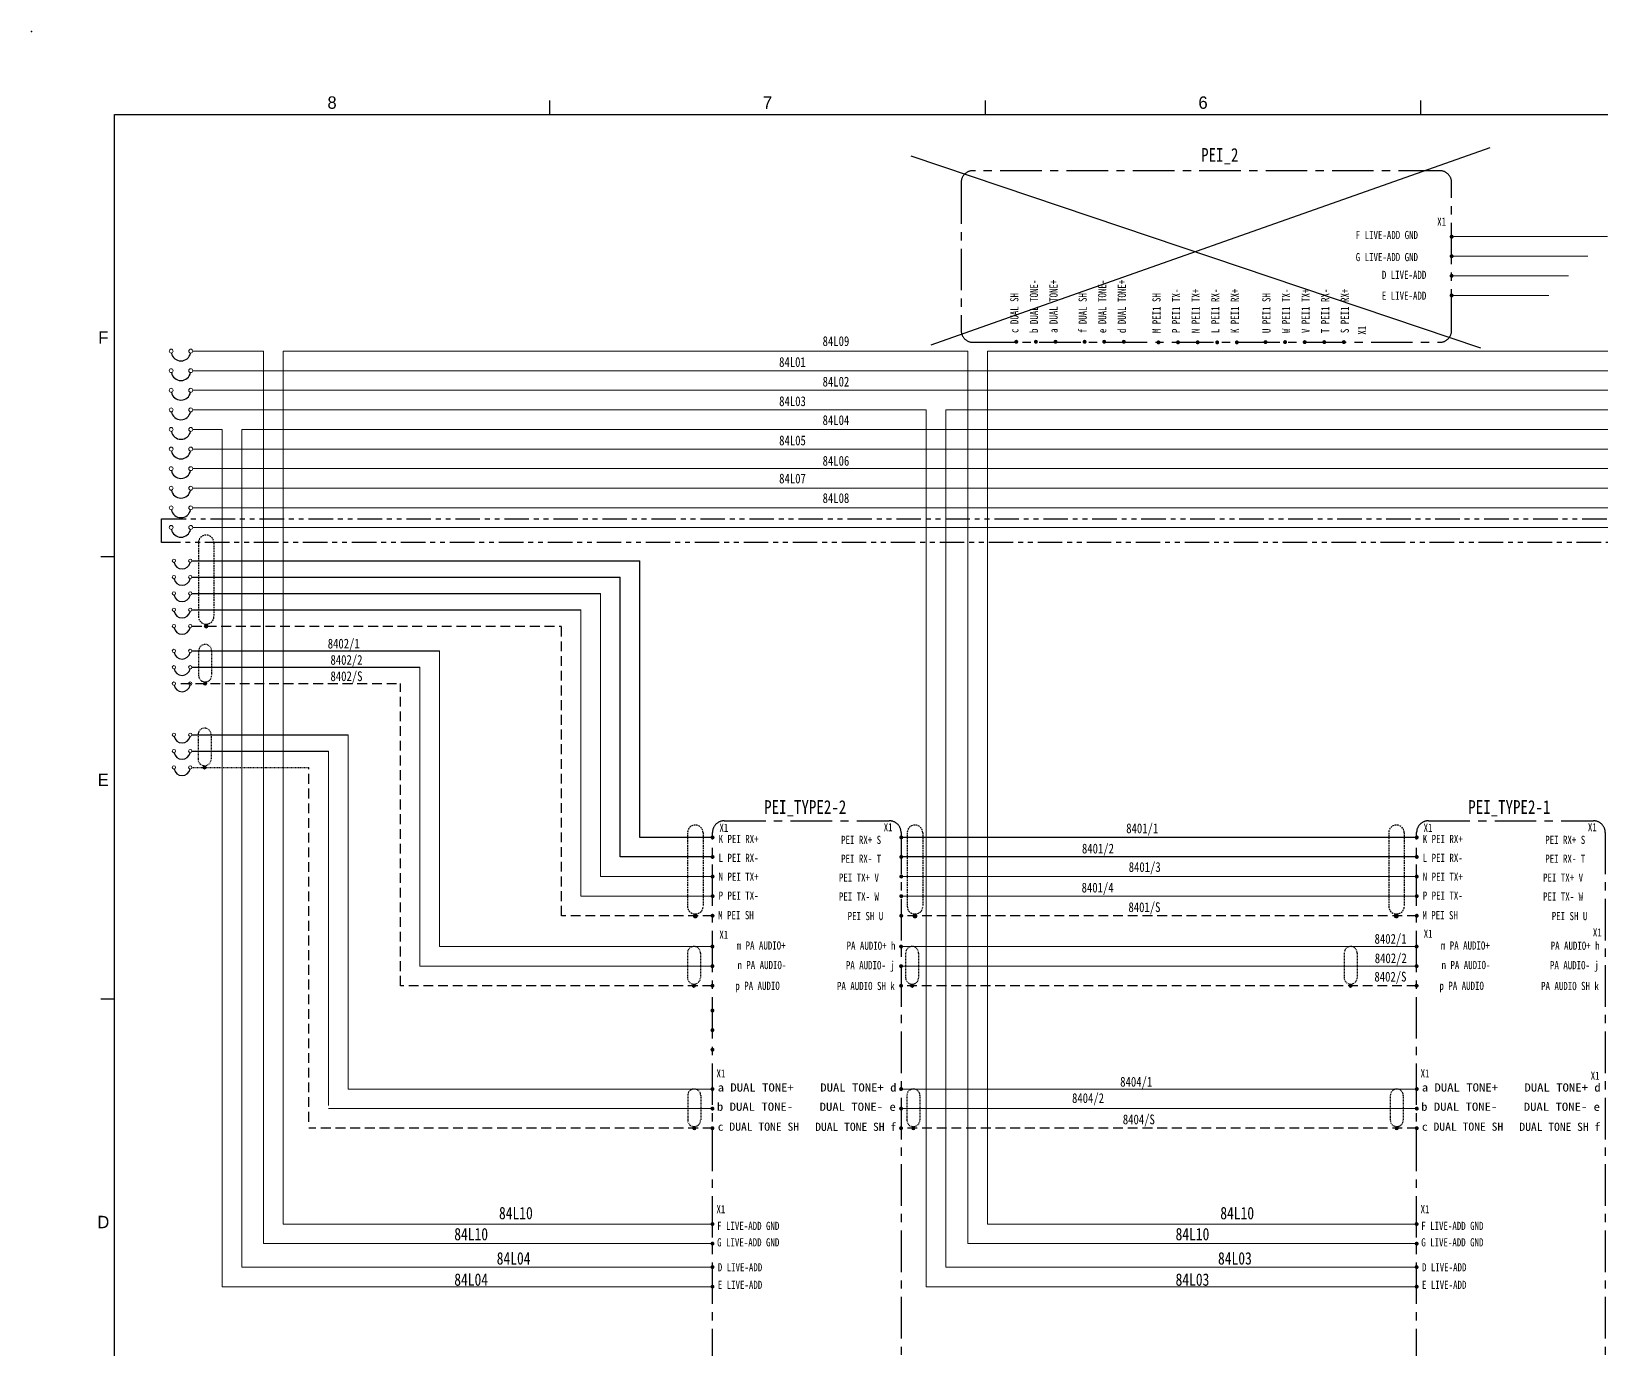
# Model space of a CAD drawing. Header units: millimetres. Extents: x 1204 to 1763, y -128 to 303.
# Drawn here: x 1204 to 1444.4, y 101.5 to 303.3 of the extents above; entities that cross this region are included whole.
import ezdxf
from ezdxf.enums import TextEntityAlignment as Align

# ---------------------------------------------------------------- set-up
doc = ezdxf.new("R2010")
doc.units = ezdxf.units.MM
for name, pattern in [('CENTER', [50.8, 31.75, -6.35, 6.35, -6.35]), ('HIDDEN', [0.375, 0.25, -0.125]), ('PHANTOM2', [1.25, 0.625, -0.125, 0.125, -0.125, 0.125, -0.125])]:
    doc.linetypes.add(name, pattern=pattern)
for name, color, linetype, lineweight in [('1', 7, 'Continuous', 15), ('7', 7, 'Continuous', 15), ('ADDRESS', 85, 'Continuous', 15), ('GND', 252, 'Continuous', 15), ('LINE', 7, 'Continuous', 15), ('TEXT', 7, 'Continuous', 15)]:
    doc.layers.add(name, color=color, linetype=linetype, lineweight=lineweight)
for name, color, linetype in [('SHIELD', 41, 'Continuous'), ('TX+', 1, 'Continuous'), ('TX-', 30, 'Continuous')]:
    doc.layers.add(name, color=color, linetype=linetype)
doc.styles.add('ROMANS', font='txt', dxfattribs={"height": 0.2})

# ---------------------------------------------------------------- blocks, each defined once
blk = doc.blocks.new('BALL')
at = {"layer": 'LINE'}
h = blk.add_hatch(color=256, dxfattribs=at)
h.paths.add_polyline_path([(203.75, 320.23, 0.41419), (203.5, 319.98), (203.75, 319.98)])
h.paths.add_polyline_path([(203.75, 320.23), (203.75, 319.98), (204, 319.98, 0.41419)])
h.paths.add_polyline_path([(204, 319.98, 0.00002), (204, 319.98), (203.5, 319.98, 1.00004)])
blk.add_circle((203.75, 319.98), 0.25, dxfattribs=at)
blk = doc.blocks.new('A$C38FC7A60')
at = {"layer": 'SHIELD', "linetype": 'HIDDEN'}
for p, q in [((-1.98, 10), (-1.98, 2.5)), ((0, 0), (0, 0.52))]:
    blk.add_line(p, q, dxfattribs=at)
for points in [[(-1.98, 10), (-1.98, 10), (-1.94, 10.52), (-1.94, 10.52), (-1.23, 12.78), (1.93, 12.35), (1.98, 10), (1.98, 10), (1.98, 2.5), (1.98, 2.5)], [(1.98, 2.5), (1.98, 2.5), (1.94, 1.98), (1.94, 1.98), (1.34, 0.01), (-1.34, 0.01), (-1.94, 1.98), (-1.94, 1.98), (-1.98, 2.5), (-1.98, 2.5)]]:
    blk.add_open_spline(points, degree=3, knots=[0, 0, 0, 0, 1, 1, 1, 2, 2, 2, 3, 3, 3, 3], dxfattribs=at)
at = {"layer": 'SHIELD', "linetype": 'HIDDEN', "xscale": -2, "yscale": 2, "zscale": 2}
blk.add_blockref('BALL', (407.5, -639.96), dxfattribs=at)

msp = doc.modelspace()

# ---------------------------------------------------------------- linework, layer by layer
at = {"color": 6, "linetype": 'Continuous'}
for p, q in [((1283.36, 290.63), (1283.36, 292.74)), ((1350.03, 290.63), (1350.03, 292.74)), ((1416.71, 290.63), (1416.71, 292.74)), ((1214.63, 222.9), (1216.68, 222.9)), ((1214.63, 155.17), (1216.68, 155.17))]:
    msp.add_line(p, q, dxfattribs=at)
at = {"color": 5, "linetype": 'Continuous'}
for p, q in [((1216.68, -115.77), (1216.68, 290.63)), ((1216.68, 290.63), (1750.08, 290.63))]:
    msp.add_line(p, q, dxfattribs=at)
for p, q in [((1338.64, 284.28), (1425.86, 254.89)), ((1427.27, 285.49), (1341.66, 255.29)), ((1228.55, 222.26), (1297.12, 222.26)), ((1228.55, 219.76), (1294.12, 219.76)), ((1228.55, 217.26), (1291.12, 217.26)), ((1228.55, 214.76), (1288.12, 214.76)), ((1228.55, 208.45), (1266.47, 208.45)), ((1228.55, 205.95), (1263.47, 205.95)), ((1228.55, 195.62), (1252.48, 195.62)), ((1228.55, 193.12), (1249.48, 193.12))]:
    msp.add_line(p, q)
at = {"color": 1, "linetype": 'CENTER', "ltscale": 0.2}
for points in [[(1421.42, 257.53), (1421.42, 280.2, 0.414214), (1419.62, 282), (1348.12, 282, 0.414214), (1346.32, 280.2), (1346.32, 257.53, 0.414214), (1348.12, 255.73), (1419.62, 255.73, 0.414214)], [(1310.05, 182.44), (1335.33, 182.44, -0.414214), (1337.13, 180.64), (1337.13, 88.14, -0.414214), (1335.33, 86.34), (1310.05, 86.34, -0.414214), (1308.25, 88.14), (1308.25, 180.64, -0.414214)], [(1417.86, 182.44), (1443.14, 182.44, -0.414214), (1444.94, 180.64), (1444.94, 88.14, -0.414214), (1443.14, 86.34), (1417.86, 86.34, -0.414214), (1416.06, 88.14), (1416.06, 180.64, -0.414214)]]:
    msp.add_lwpolyline(points, format="xyb", close=True, dxfattribs=at)
at = {"const_width": 0.3}
for points in [[(1421.57, 271.9, -1), (1421.27, 271.9, -1)], [(1421.57, 268.9, -1), (1421.27, 268.9, -1)], [(1421.57, 265.9, -1), (1421.27, 265.9, -1)], [(1421.57, 262.9, -1), (1421.27, 262.9, -1)], [(1354.77, 255.65, -1), (1354.77, 255.95, -1)], [(1357.77, 255.65, -1), (1357.77, 255.95, -1)], [(1360.77, 255.65, -1), (1360.77, 255.95, -1)], [(1365.23, 255.65, -1), (1365.23, 255.95, -1)], [(1368.23, 255.65, -1), (1368.23, 255.95, -1)], [(1371.23, 255.65, -1), (1371.23, 255.95, -1)], [(1376.53, 255.56, -1), (1376.53, 255.86, -1)], [(1379.53, 255.56, -1), (1379.53, 255.86, -1)], [(1382.53, 255.56, -1), (1382.53, 255.86, -1)], [(1385.53, 255.56, -1), (1385.53, 255.86, -1)], [(1388.53, 255.56, -1), (1388.53, 255.86, -1)], [(1392.92, 255.6, -1), (1392.92, 255.9, -1)], [(1395.92, 255.6, -1), (1395.92, 255.9, -1)], [(1398.92, 255.6, -1), (1398.92, 255.9, -1)], [(1401.92, 255.6, -1), (1401.92, 255.9, -1)], [(1404.92, 255.6, -1), (1404.92, 255.9, -1)], [(1308.12, 179.9, 1), (1308.42, 179.9, 1)], [(1308.12, 179.9, 1), (1308.42, 179.9, 1)], [(1337.01, 179.9, 1), (1337.31, 179.9, 1)], [(1337.01, 179.9, 1), (1337.31, 179.9, 1)], [(1415.93, 179.9, 1), (1416.23, 179.9, 1)], [(1415.93, 179.9, 1), (1416.23, 179.9, 1)], [(1308.12, 176.9, 1), (1308.42, 176.9, 1)], [(1337.01, 176.9, 1), (1337.31, 176.9, 1)], [(1415.93, 176.9, 1), (1416.23, 176.9, 1)], [(1308.12, 173.9, 1), (1308.42, 173.9, 1)], [(1337.01, 173.9, 1), (1337.31, 173.9, 1)], [(1415.93, 173.9, 1), (1416.23, 173.9, 1)], [(1308.12, 170.9, 1), (1308.42, 170.9, 1)], [(1337.01, 170.9, 1), (1337.31, 170.9, 1)], [(1415.93, 170.9, 1), (1416.23, 170.9, 1)], [(1308.12, 167.9, 1), (1308.42, 167.9, 1)], [(1337.01, 167.9, 1), (1337.31, 167.9, 1)], [(1415.93, 167.9, 1), (1416.23, 167.9, 1)], [(1308.1, 163.18, 1), (1308.4, 163.18, 1)], [(1337.28, 163.18, -1), (1336.98, 163.18, -1)], [(1415.91, 163.18, 1), (1416.21, 163.18, 1)], [(1308.1, 160.18, 1), (1308.4, 160.18, 1)], [(1337.28, 160.18, -1), (1336.98, 160.18, -1)], [(1415.91, 160.18, 1), (1416.21, 160.18, 1)], [(1308.1, 157.18, 1), (1308.4, 157.18, 1)], [(1337.28, 157.18, -1), (1336.98, 157.18, -1)], [(1415.91, 157.18, 1), (1416.21, 157.18, 1)], [(1308.1, 153.38, 1), (1308.4, 153.38, 1)], [(1308.1, 150.38, 1), (1308.4, 150.38, 1)], [(1308.1, 147.38, 1), (1308.4, 147.38, 1)], [(1308.1, 141.36, 1), (1308.4, 141.36, 1)], [(1336.98, 141.36, 1), (1337.28, 141.36, 1)], [(1415.93, 141.36, 1), (1416.23, 141.36, 1)], [(1308.1, 138.36, 1), (1308.4, 138.36, 1)], [(1336.98, 138.36, 1), (1337.28, 138.36, 1)], [(1415.93, 138.36, 1), (1416.23, 138.36, 1)], [(1308.1, 135.36, 1), (1308.4, 135.36, 1)], [(1336.98, 135.36, 1), (1337.28, 135.36, 1)], [(1415.93, 135.36, 1), (1416.23, 135.36, 1)], [(1308.1, 120.68, 1), (1308.4, 120.68, 1)], [(1415.91, 120.68, 1), (1416.21, 120.68, 1)], [(1308.1, 117.68, 1), (1308.4, 117.68, 1)], [(1415.91, 117.68, 1), (1416.21, 117.68, 1)], [(1308.1, 114.09, 1), (1308.4, 114.09, 1)], [(1415.91, 114.09, 1), (1416.21, 114.09, 1)], [(1308.1, 111.09, 1), (1308.4, 111.09, 1)], [(1415.91, 111.09, 1), (1416.21, 111.09, 1)]]:
    msp.add_lwpolyline(points, format="xyb", close=True, dxfattribs=at)
at = {"color": 0}
for centre, radius in [((1226.88, 254.37), 1.5), ((1226.88, 251.37), 1.5), ((1226.88, 248.37), 1.5), ((1226.88, 245.37), 1.5), ((1226.88, 242.37), 1.5), ((1226.88, 239.37), 1.5), ((1226.88, 236.37), 1.5), ((1226.88, 233.37), 1.5), ((1226.88, 230.37), 1.5), ((1226.88, 227.37), 1.5), ((1227.05, 222.26), 1.25), ((1227.05, 219.76), 1.25), ((1227.05, 217.26), 1.25), ((1227.05, 214.76), 1.25), ((1227.05, 212.26), 1.25), ((1227.05, 208.45), 1.25), ((1227.05, 205.95), 1.25), ((1227.05, 203.45), 1.25), ((1227.05, 195.62), 1.25), ((1227.05, 193.12), 1.25), ((1227.05, 190.62), 1.25)]:
    msp.add_arc(centre, radius, 191.4783, 348.5217, dxfattribs=at)
msp.add_point((1203.98, 303.33), dxfattribs=at)
at = {"layer": '1'}
for p, q in [((1291.12, 217.26), (1291.12, 173.9)), ((1288.12, 214.76), (1288.12, 170.9)), ((1266.47, 208.45), (1266.47, 163.18)), ((1263.47, 205.95), (1263.47, 160.18)), ((1252.48, 195.62), (1252.48, 141.36)), ((1249.48, 193.12), (1249.48, 138.86)), ((1291.12, 173.9), (1308.3, 173.9)), ((1337.13, 173.9), (1416.1, 173.9)), ((1288.12, 170.9), (1308.3, 170.9)), ((1337.13, 170.9), (1416.1, 170.9)), ((1266.47, 163.18), (1308.25, 163.18)), ((1337.13, 163.18), (1416.06, 163.18)), ((1263.47, 160.18), (1308.25, 160.18)), ((1337.13, 160.18), (1416.06, 160.18)), ((1252.48, 141.36), (1308.3, 141.36)), ((1337.13, 141.36), (1416.1, 141.36)), ((1249.48, 138.36), (1308.3, 138.36)), ((1337.13, 138.36), (1416.1, 138.36))]:
    msp.add_line(p, q, dxfattribs=at)
at = {"layer": '7'}
for p, q in [((1228.68, 239.37), (1443.41, 239.37)), ((1637.36, 239.37), (1443.41, 239.37)), ((1228.68, 236.37), (1338.3, 236.37)), ((1637.36, 236.37), (1338.3, 236.37)), ((1637.36, 233.37), (1228.68, 233.37)), ((1637.36, 230.37), (1228.68, 230.37)), ((1644.24, 227.37), (1228.68, 227.37))]:
    msp.add_line(p, q, dxfattribs=at)
at = {"layer": 'ADDRESS'}
for p, q in [((1421.42, 271.9), (1445.3, 271.9)), ((1421.42, 268.9), (1442.29, 268.9)), ((1421.42, 265.9), (1439.29, 265.9)), ((1421.42, 262.9), (1436.29, 262.9)), ((1644.24, 251.37), (1228.68, 251.37)), ((1644.24, 248.37), (1228.68, 248.37)), ((1340.98, 245.37), (1228.68, 245.37)), ((1340.98, 111.09), (1340.98, 245.37)), ((1644.24, 245.37), (1343.98, 245.37)), ((1343.98, 114.09), (1343.98, 245.37)), ((1233.18, 242.37), (1228.68, 242.37)), ((1233.18, 111.09), (1233.18, 242.37)), ((1546.2, 242.37), (1236.18, 242.37)), ((1236.18, 114.09), (1236.18, 242.37)), ((1340.98, 242.37), (1337.22, 242.37)), ((1308.25, 114.09), (1236.18, 114.09)), ((1416.06, 114.09), (1343.98, 114.09)), ((1308.25, 111.09), (1233.18, 111.09)), ((1416.06, 111.09), (1340.98, 111.09))]:
    msp.add_line(p, q, dxfattribs=at)
at = {"layer": 'GND'}
for p, q in [((1228.68, 254.37), (1239.54, 254.37)), ((1239.54, 117.68), (1239.54, 254.37)), ((1242.54, 254.34), (1347.35, 254.37)), ((1242.54, 120.68), (1242.54, 254.34)), ((1347.35, 117.68), (1347.35, 254.37)), ((1350.35, 254.37), (1644.24, 254.37)), ((1350.35, 120.68), (1350.35, 254.37)), ((1308.25, 120.68), (1242.54, 120.68)), ((1416.06, 120.68), (1350.35, 120.68)), ((1308.25, 117.68), (1239.54, 117.68)), ((1416.06, 117.68), (1347.35, 117.68))]:
    msp.add_line(p, q, dxfattribs=at)
at = {"layer": 'LINE', "color": 0}
for centre, radius in [((1225.38, 254.37), 0.3), ((1228.38, 254.37), 0.3), ((1225.38, 251.37), 0.3), ((1228.38, 251.37), 0.3), ((1225.38, 248.37), 0.3), ((1228.38, 248.37), 0.3), ((1225.38, 245.37), 0.3), ((1228.38, 245.37), 0.3), ((1225.38, 242.37), 0.3), ((1228.38, 242.37), 0.3), ((1225.38, 239.37), 0.3), ((1228.38, 239.37), 0.3), ((1225.38, 236.37), 0.3), ((1228.38, 236.37), 0.3), ((1225.38, 233.37), 0.3), ((1228.38, 233.37), 0.3), ((1225.38, 230.37), 0.3), ((1228.38, 230.37), 0.3), ((1225.38, 227.37), 0.3), ((1228.38, 227.37), 0.3), ((1225.8, 222.26), 0.25), ((1228.3, 222.26), 0.25), ((1225.8, 219.76), 0.25), ((1228.3, 219.76), 0.25), ((1225.8, 217.26), 0.25), ((1228.3, 217.26), 0.25), ((1225.8, 214.76), 0.25), ((1228.3, 214.76), 0.25), ((1225.8, 212.26), 0.25), ((1228.3, 212.26), 0.25), ((1225.8, 208.45), 0.25), ((1228.3, 208.45), 0.25), ((1225.8, 205.95), 0.25), ((1228.3, 205.95), 0.25), ((1225.8, 203.45), 0.25), ((1228.3, 203.45), 0.25), ((1225.8, 195.62), 0.25), ((1228.3, 195.62), 0.25), ((1225.8, 193.12), 0.25), ((1228.3, 193.12), 0.25), ((1225.8, 190.62), 0.25), ((1228.3, 190.62), 0.25)]:
    msp.add_circle(centre, radius, dxfattribs=at)
at = {"layer": 'SHIELD', "linetype": 'HIDDEN'}
for p, q in [((1231.93, 224.98), (1231.93, 213.76)), ((1230.74, 212.26), (1230.74, 212.57)), ((1306.82, 180.59), (1306.82, 169.36)), ((1340.45, 180.59), (1340.45, 169.36)), ((1414.16, 180.59), (1414.16, 169.36)), ((1305.63, 167.86), (1305.63, 168.17)), ((1339.26, 167.86), (1339.26, 168.17)), ((1412.97, 167.86), (1412.97, 168.17))]:
    msp.add_line(p, q, dxfattribs=at)
at = {"layer": 'SHIELD', "linetype": 'HIDDEN', "ltscale": 6}
for p, q in [((1228.55, 212.26), (1285.12, 212.26)), ((1285.12, 167.9), (1285.12, 212.26)), ((1226.88, 203.45), (1260.47, 203.45)), ((1260.47, 157.18), (1260.47, 203.45)), ((1246.48, 136.36), (1246.48, 190.62)), ((1308.3, 167.9), (1285.12, 167.9)), ((1416.1, 167.9), (1337.13, 167.9)), ((1308.25, 157.18), (1260.47, 157.18)), ((1416.06, 157.18), (1337.13, 157.18)), ((1308.3, 135.36), (1246.48, 135.36)), ((1416.1, 135.36), (1337.13, 135.36))]:
    msp.add_line(p, q, dxfattribs=at)
at = {"layer": 'SHIELD', "linetype": 'HIDDEN', "ltscale": 0.3}
msp.add_line((1228.55, 190.62), (1246.48, 190.62), dxfattribs=at)
at = {"layer": 'SHIELD', "color": 2, "linetype": 'PHANTOM2', "ltscale": 6}
msp.add_lwpolyline([(1223.91, 228.68), (1661.8, 228.68), (1661.8, 225.06), (1223.91, 225.06)], close=True, dxfattribs=at)
at = {"layer": 'SHIELD', "linetype": 'HIDDEN'}
for points in [[(1231.93, 224.98), (1231.93, 224.98), (1231.91, 225.29), (1231.91, 225.29), (1231.48, 226.65), (1229.58, 226.39), (1229.55, 224.98), (1229.55, 224.98), (1229.55, 213.76), (1229.55, 213.76)], [(1229.55, 213.76), (1229.55, 213.76), (1229.58, 213.45), (1229.58, 213.45), (1229.94, 212.26), (1231.55, 212.26), (1231.91, 213.45), (1231.91, 213.45), (1231.93, 213.76), (1231.93, 213.76)], [(1306.82, 180.59), (1306.82, 180.59), (1306.79, 180.9), (1306.79, 180.9), (1306.37, 182.25), (1304.47, 181.99), (1304.44, 180.59), (1304.44, 180.59), (1304.44, 169.36), (1304.44, 169.36)], [(1340.45, 180.59), (1340.45, 180.59), (1340.42, 180.9), (1340.42, 180.9), (1340, 182.25), (1338.1, 181.99), (1338.07, 180.59), (1338.07, 180.59), (1338.07, 169.36), (1338.07, 169.36)], [(1414.16, 180.59), (1414.16, 180.59), (1414.14, 180.9), (1414.14, 180.9), (1413.71, 182.25), (1411.81, 181.99), (1411.78, 180.59), (1411.78, 180.59), (1411.78, 169.36), (1411.78, 169.36)], [(1304.44, 169.36), (1304.44, 169.36), (1304.46, 169.05), (1304.46, 169.05), (1304.82, 167.87), (1306.43, 167.87), (1306.79, 169.05), (1306.79, 169.05), (1306.82, 169.36), (1306.82, 169.36)], [(1338.07, 169.36), (1338.07, 169.36), (1338.1, 169.05), (1338.1, 169.05), (1338.45, 167.87), (1340.06, 167.87), (1340.42, 169.05), (1340.42, 169.05), (1340.45, 169.36), (1340.45, 169.36)], [(1411.78, 169.36), (1411.78, 169.36), (1411.81, 169.05), (1411.81, 169.05), (1412.17, 167.87), (1413.78, 167.87), (1414.14, 169.05), (1414.14, 169.05), (1414.16, 169.36), (1414.16, 169.36)]]:
    msp.add_open_spline(points, degree=3, knots=[0, 0, 0, 0, 1, 1, 1, 2, 2, 2, 3, 3, 3, 3], dxfattribs=at)
at = {"layer": 'TX+'}
for p, q in [((1297.12, 179.9), (1297.12, 222.26)), ((1308.27, 179.9), (1297.12, 179.9)), ((1416.08, 179.9), (1337.13, 179.9))]:
    msp.add_line(p, q, dxfattribs=at)
at = {"layer": 'TX-'}
for p, q in [((1294.12, 176.9), (1294.12, 219.76)), ((1308.27, 176.9), (1294.12, 176.9)), ((1416.08, 176.9), (1337.13, 176.9))]:
    msp.add_line(p, q, dxfattribs=at)

# ---------------------------------------------------------------- block references
at = {"layer": '7', "xscale": -0.5, "yscale": 0.5, "zscale": 0.5}
for p in [(1230.58, 203.45), (1230.5, 190.62), (1305.42, 157.18), (1338.82, 157.18), (1405.96, 157.18), (1305.46, 135.36), (1339.01, 135.36), (1413.02, 135.36)]:
    msp.add_blockref('A$C38FC7A60', p, dxfattribs=at)
at = {"layer": 'SHIELD', "linetype": 'HIDDEN', "xscale": 1.199999999999818, "yscale": 1.199999999999818, "zscale": 1.199999999999818}
for p in [(986.24, -171.72), (1061.13, -216.12), (1094.76, -216.12), (1168.47, -216.12)]:
    msp.add_blockref('BALL', p, dxfattribs=at)

# ---------------------------------------------------------------- texts
at = {"style": 'ROMANS', "width": 0.8}
for s, p in [('F LIVE-ADD GND', (1406.74, 272.15)), ('G LIVE-ADD GND', (1406.74, 268.77)), ('D LIVE-ADD', (1410.74, 266.04)), ('E LIVE-ADD', (1410.74, 262.86)), ('F LIVE-ADD GND', (1308.97, 120.4)), ('F LIVE-ADD GND', (1416.77, 120.4)), ('G LIVE-ADD GND', (1308.97, 117.88)), ('G LIVE-ADD GND', (1416.77, 117.88)), ('D LIVE-ADD', (1309.07, 114.06)), ('D LIVE-ADD', (1416.88, 114.06)), ('E LIVE-ADD', (1309.07, 111.37)), ('E LIVE-ADD', (1416.88, 111.37))]:
    msp.add_text(s, height=1.25, dxfattribs=at).set_placement(p, align=Align.MIDDLE_LEFT)
for s, p in [('b DUAL TONE-', (1357.47, 257.15)), ('a DUAL TONE+', (1360.47, 257.15)), ('e DUAL TONE-', (1367.93, 257.13)), ('d DUAL TONE+', (1370.93, 257.13)), ('c DUAL SH', (1354.47, 257.15)), ('f DUAL SH', (1364.93, 257.13)), ('M PEI1 SH', (1376.23, 257.13)), ('P PEI1 TX-', (1379.23, 257.13)), ('N PEI1 TX+', (1382.23, 257.13)), ('L PEI1 RX-', (1385.23, 257.13)), ('K PEI1 RX+', (1388.23, 257.13)), ('U PEI1 SH', (1393.06, 257.13)), ('W PEI1 TX-', (1396.06, 257.13)), ('V PEI1 TX+', (1399.06, 257.13)), ('T PEI1 RX-', (1402.06, 257.13)), ('S PEI1 RX+', (1405.06, 257.13))]:
    msp.add_text(s, height=1.25, rotation=90, dxfattribs=at).set_placement(p, align=Align.MIDDLE_LEFT)
at = {"color": 4, "char_height": 1.9, "attachment_point": 5, "style": 'ROMANS'}
for s, insert in [('{\\fﾱﾼﾸﾲￃﾼ|b0|i0|c129|p49;8 }', (1250.01, 292.42)), ('{\\fﾱﾼﾸﾲￃﾼ|b0|i0|c129|p49;7 }', (1316.68, 292.42)), ('{\\fﾱﾼﾸﾲￃﾼ|b0|i0|c129|p49;6 }', (1383.36, 292.42)), ('{\\fﾱﾼﾸﾲￃﾼ|b0|i0|c129|p49;F }', (1214.99, 256.45)), ('{\\fﾱﾼﾸﾲￃﾼ|b0|i0|c129|p49;E }', (1214.99, 188.72)), ('{\\fﾱﾼﾸﾲￃﾼ|b0|i0|c129|p49;D }', (1214.99, 120.99))]:
    msp.add_mtext(s, dxfattribs=dict(at, insert=insert))
at = {"layer": 'TEXT', "lineweight": 0, "style": 'ROMANS', "width": 0.8}
for s, p in [('PEI_2', (1385.92, 283.37)), ('PEI_TYPE2-2', (1322.45, 183.5)), ('PEI_TYPE2-1', (1430.25, 183.5))]:
    msp.add_text(s, height=2.1, dxfattribs=at).set_placement(p, align=Align.CENTER)
at = {"layer": 'TEXT', "style": 'ROMANS', "width": 0.8}
for s, height, p in [('X1', 1.25, (1420.57, 274.2)), ('84L09', 1.5, (1329.2, 255.9)), ('84L01', 1.5, (1322.54, 252.7)), ('84L02', 1.5, (1329.2, 249.7)), ('84L03', 1.5, (1322.55, 246.7)), ('84L04', 1.5, (1329.2, 243.8)), ('84L05', 1.5, (1322.55, 240.69)), ('84L06', 1.5, (1329.2, 237.57)), ('84L07', 1.5, (1322.55, 234.86)), ('84L08', 1.5, (1329.2, 231.86)), ('8402/1', 1.5, (1254.25, 209.58)), ('8402/2', 1.5, (1254.67, 207.08)), ('8402/S', 1.5, (1254.67, 204.58)), ('X1', 1.25, (1310.68, 181.37)), ('X1', 1.25, (1335.83, 181.45)), ('8401/1', 1.5, (1376.5, 181.29)), ('X1', 1.25, (1418.48, 181.37)), ('X1', 1.25, (1443.64, 181.45)), ('8401/2', 1.5, (1369.72, 178.19)), ('8401/3', 1.5, (1376.88, 175.36)), ('8401/4', 1.5, (1369.67, 172.21)), ('8401/S', 1.5, (1376.84, 169.21)), ('X1', 1.25, (1444.4, 165.35)), ('X1', 1.25, (1310.67, 164.99)), ('m PA AUDIO+', 1.25, (1319.45, 163.34)), ('PA AUDIO+ h', 1.25, (1336.27, 163.31)), ('8402/1', 1.5, (1414.52, 164.36)), ('X1', 1.25, (1418.5, 165.15)), ('m PA AUDIO+', 1.25, (1427.26, 163.34)), ('PA AUDIO+ h', 1.25, (1444.07, 163.31)), ('8402/2', 1.5, (1414.55, 161.39)), ('n PA AUDIO-', 1.25, (1319.56, 160.35)), ('PA AUDIO- j', 1.25, (1336.16, 160.32)), ('8402/S', 1.5, (1414.5, 158.57)), ('n PA AUDIO-', 1.25, (1427.36, 160.35)), ('PA AUDIO- j', 1.25, (1443.96, 160.32)), ('p PA AUDIO', 1.25, (1318.56, 157.17)), ('PA AUDIO SH k', 1.25, (1336.16, 157.14)), ('p PA AUDIO', 1.25, (1426.36, 157.17)), ('PA AUDIO SH k', 1.25, (1443.96, 157.14)), ('X1', 1.25, (1310.23, 143.75)), ('X1', 1.25, (1418.03, 143.75)), ('8404/1', 1.5, (1375.58, 142.47)), ('X1', 1.25, (1444.07, 143.4)), ('8404/2', 1.5, (1368.2, 139.97)), ('8404/S', 1.5, (1375.98, 136.71)), ('X1', 1.25, (1310.22, 122.96)), ('X1', 1.25, (1418.03, 122.96))]:
    msp.add_text(s, height=height, dxfattribs=at).set_placement(p, align=Align.MIDDLE_RIGHT)
msp.add_text('X1', height=1.25, rotation=90, dxfattribs=at).set_placement((1407.69, 258.25), align=Align.MIDDLE_RIGHT)
for s, p in [('K PEI RX+', (1309.19, 179.65)), ('PEI RX+ S', (1327.95, 179.52)), ('K PEI RX+', (1417, 179.65)), ('PEI RX+ S', (1435.75, 179.52)), ('L PEI RX-', (1309.19, 176.76)), ('PEI RX- T', (1327.95, 176.63)), ('L PEI RX-', (1417, 176.76)), ('PEI RX- T', (1435.75, 176.63)), ('N PEI TX+', (1309.19, 173.87)), ('PEI TX+ V', (1327.61, 173.74)), ('N PEI TX+', (1417, 173.87)), ('PEI TX+ V', (1435.42, 173.74)), ('P PEI TX-', (1309.19, 170.98)), ('PEI TX- W', (1327.61, 170.84)), ('P PEI TX-', (1417, 170.98)), ('PEI TX- W', (1435.42, 170.84)), ('M PEI SH', (1309.13, 167.98)), ('PEI SH U', (1328.95, 167.85)), ('M PEI SH', (1416.94, 167.98)), ('PEI SH U', (1436.75, 167.85))]:
    msp.add_text(s, height=1.25, dxfattribs=at).set_placement(p, align=Align.MIDDLE_LEFT)
at = {"layer": 'TEXT', "style": 'ROMANS'}
for s, width, p, p2 in [('a DUAL TONE+', 0.8, (1309.05, 140.98), (1320.71, 140.98)), ('DUAL TONE+ d', 0.8, (1324.76, 140.97), (1336.43, 140.97)), ('a DUAL TONE+', 0.8, (1416.85, 140.98), (1428.52, 140.98)), ('DUAL TONE+ d', 0.8, (1432.57, 140.97), (1444.23, 140.97)), ('b DUAL TONE-', 0.8, (1308.94, 138.03), (1320.61, 138.03)), ('DUAL TONE- e', 0.8, (1324.66, 138.02), (1336.32, 138.02)), ('b DUAL TONE-', 0.8, (1416.75, 138.03), (1428.41, 138.03)), ('DUAL TONE- e', 0.8, (1432.46, 138.02), (1444.13, 138.02)), ('c DUAL TONE SH', 0.729065, (1309.06, 134.97), (1321.52, 134.97)), ('DUAL TONE SH f', 0.725011, (1323.99, 134.95), (1336.37, 134.95)), ('c DUAL TONE SH', 0.729065, (1416.87, 134.97), (1429.32, 134.97)), ('DUAL TONE SH f', 0.725011, (1431.79, 134.95), (1444.17, 134.95))]:
    msp.add_text(s, height=1.25, dxfattribs=dict(at, width=width)).set_placement(p, p2, align=Align.FIT)
at = {"layer": 'TEXT', "style": 'ROMANS', "width": 0.8}
for s, p in [('84L10', (1278.16, 122.36)), ('84L10', (1388.59, 122.36)), ('84L10', (1271.31, 119.14)), ('84L10', (1381.74, 119.14)), ('84L04', (1277.81, 115.43)), ('84L03', (1388.24, 115.43)), ('84L04', (1271.31, 112.18)), ('84L03', (1381.74, 112.18))]:
    msp.add_text(s, height=1.9, dxfattribs=at).set_placement(p, align=Align.MIDDLE_CENTER)

doc.saveas('drawing.dxf')
